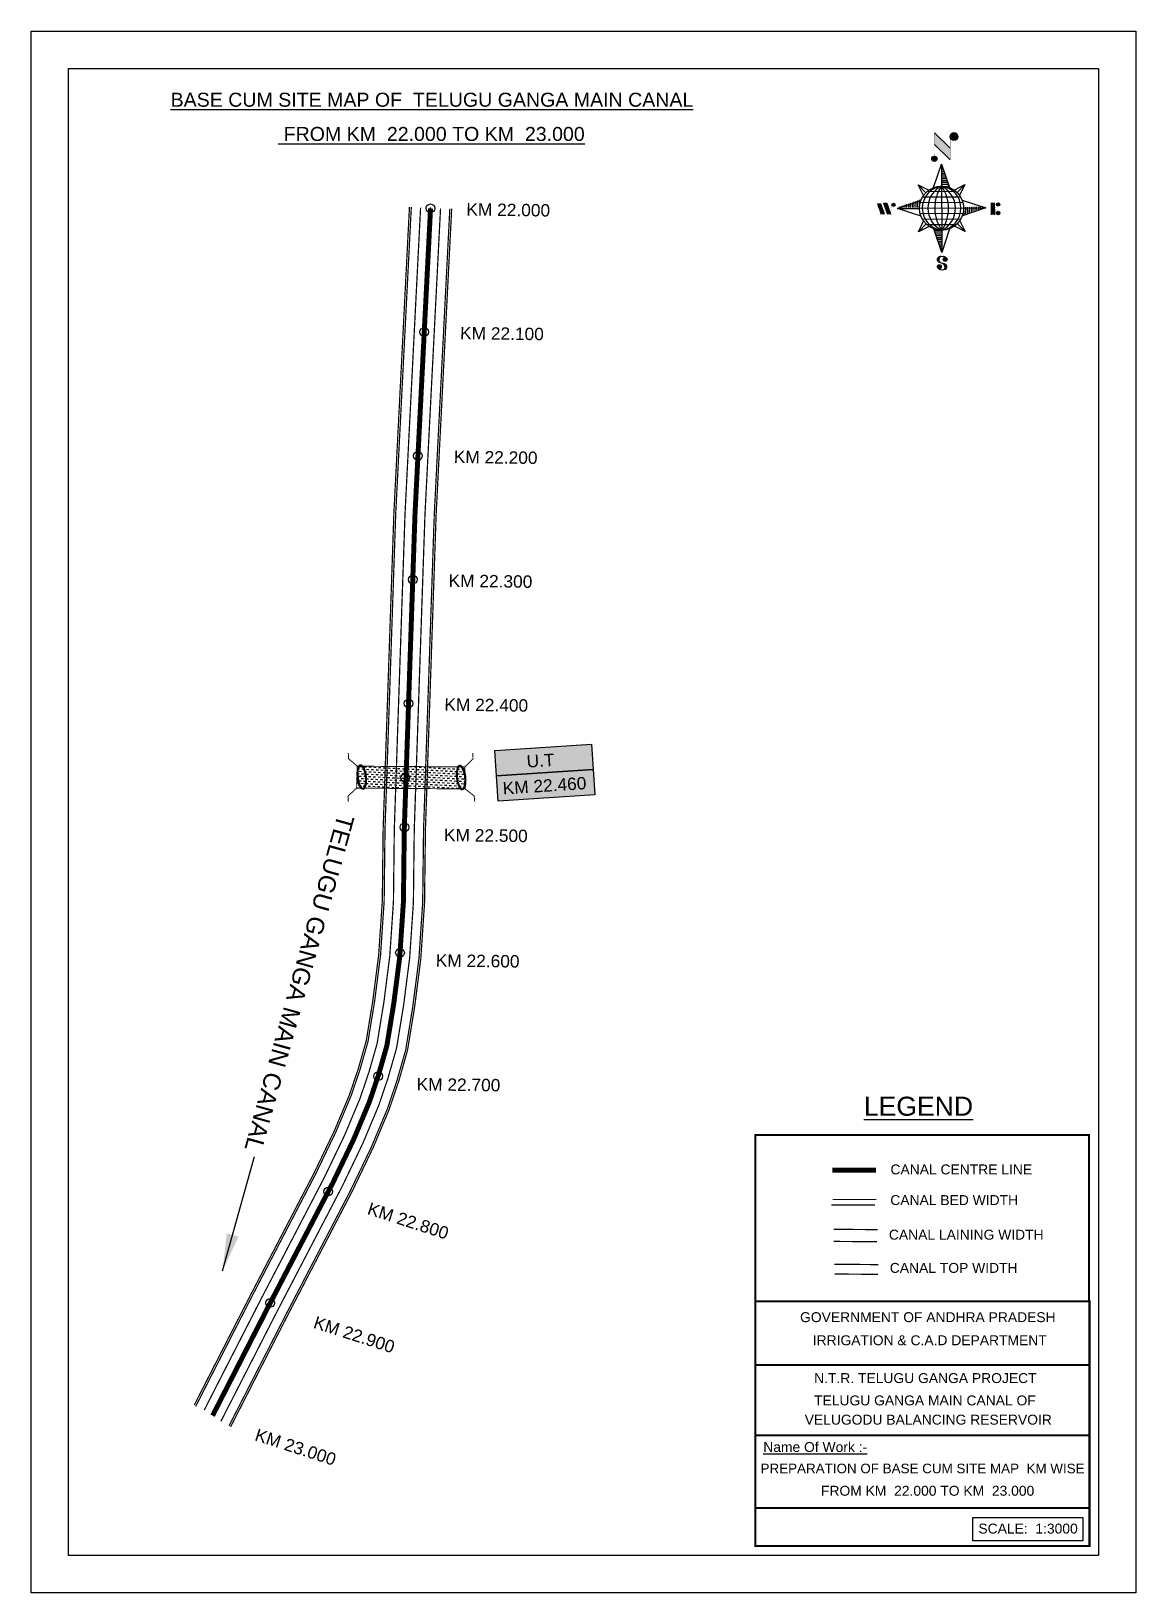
# Model space of a CAD drawing. Header units: inches. Extents: x 247797 to 248688, y 1730196 to 1731456.
import ezdxf

# ---------------------------------------------------------------- set-up
doc = ezdxf.new("R2010")
doc.units = ezdxf.units.IN
doc.header["$MEASUREMENT"] = 0
doc.header["$PDMODE"] = 32
doc.header["$PDSIZE"] = 7
doc.linetypes.add('ACAD_ISO02W100', pattern=[15, 12, -3])
for name, color, linetype in [('AQUADUCT', 1, 'Continuous'), ('bed with', 5, 'Continuous'), ('bord', 1, 'Continuous'), ('canal', 1, 'Continuous'), ('chainage', 7, 'Continuous'), ('FRAME 025', 7, 'Continuous'), ('laying', 4, 'Continuous'), ('lining', 4, 'Continuous'), ('STREAM', 4, 'Continuous'), ('Stu coo', 3, 'Continuous'), ('TEXT', 7, 'Continuous'), ('top of bund', 1, 'Continuous'), ('UT', 173, 'ACAD_ISO02W100'), ('V', 6, 'Continuous'), ('ZSTU', 7, 'Continuous')]:
    doc.layers.add(name, color=color, linetype=linetype)
doc.styles.get("Standard").update_dxf_attribs({"font": 'arial.ttf'})
doc.dimstyles.get("Standard").update_dxf_attribs({"dimtxt": 0.18, "dimasz": 0.18, "dimexe": 0.18, "dimexo": 0.0625, "dimgap": 0.09, "dimtad": 0, "dimtih": 1, "dimtoh": 1, "dimdec": 4, "dimzin": 0, "dimdsep": 46, "dimtxsty": 'Standard', "dimcen": 0.09, "dimadec": 0, "dimazin": 0, "dimtfac": 1, "dimtdec": 4, "dimtofl": 0, "dimtmove": 0, "dimatfit": 3, "dimfxl": 1, "dimtolj": 1, "dimtzin": 0, "dimarcsym": 0})
pattern_1 = [(267.2971131487395, (-8720374.9383359, 50637915.13839893), (10.53672553373347, -0.4974314379093613), [])]
pattern_2 = [(357.2971131487395, (-8720374.9383359, 50637915.13839893), (0.4974314379093601, 10.53672553373348), [])]

# ---------------------------------------------------------------- blocks, each defined once
blk = doc.blocks.new('GGF')
at = {"layer": 'STREAM'}
h = blk.add_hatch(dxfattribs=at)
h.set_pattern_fill('DASH', color=256, scale=10, angle=-6.082734917303942, style=0)
h.set_pattern_definition([(353.9172650826961, (-115347.3726237068, 1016.387648081312), (1.375417949938526, 1.110506849590268), [1.25, -1.25])])
h.paths.add_polyline_path([(406186.8358267642, 1485623.894007653), (406186.3350356966, 1485618.16585714), (406185.8342446289, 1485612.437706626), (406242.6024607782, 1485608.895201602), (406242.8636284556, 1485614.639267362), (406243.1247961327, 1485620.383333121)])
at = {"layer": 'laying', "linetype": 'ByBlock', "extrusion": (0, 0, -1)}
for centre in [(406188.8340515448, 1485618.100544371), (406240.8092758137, 1485614.964376942)]:
    blk.add_ellipse(centre, major_axis=(0.4022038884711088, -6.365555352701567), ratio=0.3887167828476952, dxfattribs=at)
at = {"layer": 'laying', "linetype": 'ByBlock'}
for points in [[(406189.2044231551, 1485612.238788546), (406189.1301593552, 1485612.234096231), (406189.0528622998, 1485612.245618227), (406188.8631006061, 1485612.324588027), (406188.7519765225, 1485612.394145026), (406188.5122836892, 1485612.610022701), (406188.3845252309, 1485612.755754402), (406187.9901122551, 1485613.318903608), (406187.7273521348, 1485613.85898441), (406187.2895556467, 1485615.151754198), (406187.1131680161, 1485615.903753204), (406186.8806331598, 1485617.489787864), (406186.8243655579, 1485618.323341603), (406186.8412834518, 1485619.932858505), (406186.9146281564, 1485620.708349793), (406187.1740924141, 1485622.067517512), (406187.3614922329, 1485622.65073727), (406187.7140922088, 1485623.356040432), (406187.8630650354, 1485623.567618286), (406188.1141012118, 1485623.821781273), (406188.2175726035, 1485623.889167762), (406188.3951326545, 1485623.961233407), (406188.4694103668, 1485623.970225642), (406188.6399464445, 1485623.94807565), (406188.7398646418, 1485623.913414563), (406188.9754422541, 1485623.761023998), (406189.1085637353, 1485623.642922326), (406189.3815283708, 1485623.318037364), (406189.5211763898, 1485623.111945711), (406189.9516964495, 1485622.33059618), (406190.2214699374, 1485621.608086816), (406190.6248590543, 1485619.961048005), (406190.7595287117, 1485619.037350996), (406190.8632364098, 1485617.186895084), (406190.8321935693, 1485616.26108243), (406190.6143732872, 1485614.607066808), (406190.4262052957, 1485613.879561222), (406190.055177624, 1485613.01905299), (406189.9016287614, 1485612.765040143), (406189.6325239488, 1485612.445281366), (406189.5169377527, 1485612.35368761), (406189.3392356181, 1485612.260876767), (406189.2716159608, 1485612.243034084), (406189.2044231551, 1485612.238788546)], [(406241.179647424, 1485609.102621116), (406241.1053836241, 1485609.097928802), (406241.0280865688, 1485609.109450798), (406240.838324875, 1485609.188420597), (406240.7272007914, 1485609.257977597), (406240.4875079581, 1485609.473855271), (406240.3597494998, 1485609.619586973), (406239.965336524, 1485610.182736179), (406239.7025764037, 1485610.722816981), (406239.2647799156, 1485612.015586769), (406239.088392285, 1485612.767585774), (406238.8558574287, 1485614.353620435), (406238.7995898268, 1485615.187174174), (406238.8165077207, 1485616.796691076), (406238.8898524253, 1485617.572182364), (406239.149316683, 1485618.931350083), (406239.3367165019, 1485619.514569841), (406239.6893164777, 1485620.219873002), (406239.8382893043, 1485620.431450857), (406240.0893254807, 1485620.685613844), (406240.1927968724, 1485620.753000333), (406240.3703569234, 1485620.825065977), (406240.4446346357, 1485620.834058213), (406240.6151707135, 1485620.811908221), (406240.7150889107, 1485620.777247134), (406240.950666523, 1485620.624856569), (406241.0837880042, 1485620.506754897), (406241.3567526398, 1485620.181869935), (406241.4964006587, 1485619.975778282), (406241.9269207185, 1485619.194428751), (406242.1966942063, 1485618.471919387), (406242.6000833233, 1485616.824880576), (406242.7347529806, 1485615.901183567), (406242.8384606787, 1485614.050727655), (406242.8074178382, 1485613.124915001), (406242.5895975561, 1485611.470899379), (406242.4014295646, 1485610.743393793), (406242.0304018929, 1485609.882885561), (406241.8768530303, 1485609.628872714), (406241.6077482177, 1485609.309113937), (406241.4921620216, 1485609.21752018), (406241.314459887, 1485609.124709338), (406241.2468402297, 1485609.106866655), (406241.179647424, 1485609.102621116)]]:
    blk.add_open_spline(points, degree=3, knots=[0, 0, 0, 0, 0.1890722348827286, 0.1890722348827286, 0.3781444697654573, 0.3781444697654573, 0.567216704648186, 0.567216704648186, 0.9642381621637766, 0.9642381621637766, 1.361259619679367, 1.361259619679367, 1.758281077194958, 1.758281077194958, 2.155302534710549, 2.155302534710549, 2.552323992226139, 2.552323992226139, 2.807761081817867, 2.807761081817867, 3.012439963152372, 3.012439963152372, 3.217118844486876, 3.217118844486876, 3.421797725821381, 3.421797725821381, 3.626476607155885, 3.626476607155885, 3.831155488490389, 3.831155488490389, 4.280922883927905, 4.280922883927905, 4.730690279365422, 4.730690279365422, 5.180457674802938, 5.180457674802938, 5.630225070240454, 5.630225070240454, 5.896844194109022, 5.896844194109022, 6.112115499412711, 6.112115499412711, 6.283185307179586, 6.283185307179586, 6.283185307179586, 6.283185307179586], dxfattribs=at)
at = {"layer": 'UT', "ltscale": 0.2, "const_width": 0.4999999999999999}
for points in [[(406181.0067191261, 1485605.627956516), (406181.2043290924, 1485608.621441158), (406185.8342446289, 1485612.437706626), (406186.3350356966, 1485618.16585714), (406186.8358267643, 1485623.894007653), (406182.485284513, 1485628.02592998), (406182.4731358847, 1485631.025905382)], [(406186.8358267643, 1485623.894007653), (406243.1247961327, 1485620.383333121)], [(406247.6637609265, 1485627.388723734), (406247.5913202798, 1485624.389598469), (406243.1247961327, 1485620.383333121), (406242.8636284556, 1485614.639267362), (406242.6024607783, 1485608.895201602), (406247.1217425518, 1485604.948545771), (406247.2591485833, 1485601.95169416)], [(406185.8342446289, 1485612.437706626), (406242.6024607783, 1485608.895201602)]]:
    blk.add_lwpolyline(points, dxfattribs=at)
blk = doc.blocks.new('*X3')
at = {"color": 0, "linetype": 'Continuous'}
for p, q in [((6321.563175437702, 239.2074203663178), (6322.581924588794, 240.2261695174094)), ((6321.571094283617, 239.3921159075293), (6322.524536642279, 240.3455582661906)), ((6321.579013129532, 239.5768114487408), (6322.467148695763, 240.4649470149719)), ((6321.586931975447, 239.7615069899523), (6322.409760749248, 240.5843357637531)), ((6321.594850821361, 239.9462025311638), (6322.352372802732, 240.7037245125344)), ((6321.602769667276, 240.1308980723753), (6322.294984856217, 240.8231132613157)), ((6321.610688513191, 240.3155936135868), (6322.322610836808, 241.0275159372032)), ((6321.618607359106, 240.5002891547983), (6322.339575221931, 241.2212570176224)), ((6321.670405508729, 239.1378737420482), (6322.639312535309, 240.1067807686281)), ((6321.756101028845, 239.046792566867), (6322.694551492757, 239.9852430307802)), ((6321.767025283511, 240.8254837745006), (6322.356539607053, 241.4149980980416)), ((6321.841796548961, 238.9557113916858), (6322.784401525116, 239.8983163678416)), ((6321.927492069076, 238.8646302165046), (6322.874251557474, 239.8113897049031)), ((6322.013187589191, 238.7735490413234), (6322.964101589832, 239.7244630419646)), ((6322.075863133939, 241.3110983202248), (6322.373503992176, 241.6087391784607)), ((6322.098883109306, 238.6824678661422), (6323.053951622191, 239.637536379026)), ((6322.184578629423, 238.591386690961), (6323.143801654548, 239.5506097160875)), ((6322.270274149538, 238.5003055157798), (6323.233651686906, 239.463683053149)), ((6322.405772691616, 238.4590273625623), (6323.316199320379, 239.3694539913255)), ((6322.536564177177, 238.4130421528257), (6323.436926723143, 239.3134046987925)), ((6322.667355662737, 238.3670569430892), (6323.557654125907, 239.2573554062594)), ((6322.798147148297, 238.3210717333527), (6323.67838152867, 239.2013061137264)), ((6322.928938633857, 238.2750865236161), (6323.799108931434, 239.1452568211934)), ((6323.059730119417, 238.2291013138795), (6323.919836334197, 239.0892075286604)), ((6323.190521604977, 238.183116104143), (6324.040563736961, 239.0331582361274)), ((6323.334898284248, 238.1507160881169), (6324.161291139725, 238.9771089435944)), ((6323.500484499982, 238.1395256085544), (6324.282018542488, 238.9210596510615)), ((6323.666070715716, 238.1283351289918), (6324.389078986148, 238.8513433994243)), ((6323.83165693145, 238.1171446494292), (6324.558435473549, 238.8439231915289)), ((6324.097210919775, 238.2059219424567), (6324.727791960951, 238.8365029836336)), ((6324.341779298861, 238.2737136262468), (6324.897148448353, 238.8290827757383)), ((6324.586347677948, 238.341505310037), (6325.066504935754, 238.821662567843)), ((6324.830916057034, 238.4092969938271), (6325.235861423155, 238.8142423599477)), ((6325.075484436121, 238.4770886776172), (6325.405217910557, 238.8068221520524)), ((6325.401209342145, 238.6260368883443), (6325.574574397958, 238.7994019441571))]:
    blk.add_line(p, q, dxfattribs=at)
blk = doc.blocks.new('*X2')
at = {"color": 0, "linetype": 'Continuous'}
for p, q in [((6324.425409812192, 240.3018877878409), (6324.530098087213, 240.4065760628617)), ((6324.560821561592, 240.2605228419445), (6324.762767368324, 240.4624686486762)), ((6324.696233310992, 240.2191578960481), (6324.995436649435, 240.5183612344908)), ((6324.831645060392, 240.1777929501517), (6325.228105930546, 240.5742538203053)), ((6324.967056809793, 240.1364280042552), (6325.451206401633, 240.6205775960956)), ((6325.102468559193, 240.0950630583588), (6325.626700194168, 240.619294693334)), ((6325.231508829004, 240.0473266328736), (6325.802193986703, 240.6180117905725)), ((6325.335045025791, 239.9740861343645), (6325.976788801136, 240.6158299097086)), ((6325.438581222579, 239.9008456358553), (6326.100204563527, 240.5624689768027)), ((6325.542117419366, 239.8276051373462), (6326.223620325917, 240.5091080438968)), ((6325.645653616154, 239.754364638837), (6326.347036088308, 240.455747110991)), ((6325.749189812941, 239.6811241403279), (6326.470451850699, 240.4023861780851)), ((6325.852726009729, 239.6078836418188), (6326.593867613089, 240.3490252451792)), ((6325.951486090436, 239.5298670272285), (6326.71728337548, 240.2956643122733)), ((6326.036566250415, 239.4381704919113), (6326.840699137871, 240.2423033793674)), ((6326.121646410395, 239.346473956594), (6326.964114900262, 240.1889424464615)), ((6326.206726570374, 239.2547774212767), (6327.055858370612, 240.1039092215148)), ((6326.291806730354, 239.1630808859595), (6327.135785134496, 240.0070592901021)), ((6326.376886890333, 239.0713843506422), (6327.21571189838, 239.9102093586895)), ((6326.461967050313, 238.9796878153249), (6327.295638662264, 239.8133594272769)), ((6326.547047210292, 238.8879912800077), (6327.375565426148, 239.7165094958642)), ((6326.632127370272, 238.7962947446904), (6327.455492190032, 239.6196595644516)), ((6326.717207530251, 238.7045982093731), (6327.535418953916, 239.5228096330389)), ((6326.788410008449, 236.4777036487165), (6327.354219516036, 237.0435131563033)), ((6326.792225928501, 238.6028399123283), (6327.6153457178, 239.4259597016263)), ((6326.838137672734, 238.4719749612643), (6327.695272481684, 239.3291097702136)), ((6326.884049416966, 238.3411100102004), (6327.775199245568, 239.2322598388009)), ((6326.916746160023, 236.7828164955863), (6327.582476853365, 237.4485471889285)), ((6326.9299611612, 238.2102450591364), (6327.853734496604, 239.1340183945408)), ((6326.975872905432, 238.0793801080725), (6327.849127438164, 238.952634640804)), ((6327.003134980726, 237.9298654880686), (6327.844520379724, 238.7712508870673)), ((6327.012515933215, 237.7624697452613), (6327.839913321284, 238.5898671333306)), ((6327.021896885704, 237.5950740024541), (6327.835306262844, 238.4084833795939)), ((6327.031277838193, 237.4276782596467), (6327.830699204404, 238.2270996258572)), ((6327.040658790683, 237.2602825168395), (6327.826092145964, 238.0457158721205)), ((6327.045082311595, 237.087929342456), (6327.810734190693, 237.8535812215537))]:
    blk.add_line(p, q, dxfattribs=at)
blk = doc.blocks.new('H')
at = {"layer": 'bord', "extrusion": (0.0004278845142637609, 0.00479197890903182, 0.9999884268595202)}
h = blk.add_hatch(dxfattribs=at)
h.set_pattern_fill('LINE', color=8, scale=84.38768555040302, angle=-2.702886851260515, style=0)
h.set_pattern_definition(pattern_2)
h.paths.add_polyline_path([(-492.4668010775931, 785.5898788240738, -0.090992046448718), (-447.9625593584497, 775.2324968557805), (-486.4976985411486, 912.0312741750386)])
h = blk.add_hatch(dxfattribs=at)
h.set_pattern_fill('LINE', color=8, scale=84.38768555040302, angle=-92.70288685126052, style=0)
h.set_pattern_definition(pattern_1)
h.paths.add_polyline_path([(-624.8772989658173, 665.1175860036165, -0.09099204644210665), (-614.5199170010164, 709.6218277204316), (-751.3186943142209, 671.0866885515861)])
h = blk.add_hatch(dxfattribs=at)
h.set_pattern_fill('LINE', color=8, scale=84.38768555040302, angle=-92.70288685126052, style=0)
h.set_pattern_definition(pattern_1)
h.paths.add_polyline_path([(-245.5531129193259, 647.210278397426), (-371.9945082624909, 653.17938094493, -0.09099204644878103), (-382.3518902289215, 608.6751392250881)])
h = blk.add_hatch(dxfattribs=at)
h.set_pattern_fill('LINE', color=8, scale=84.38768555040302, angle=-2.702886851260515, style=0)
h.set_pattern_definition(pattern_2)
h.paths.add_polyline_path([(-504.4050061509479, 532.7070881242398, -0.090992046448718), (-548.909247870557, 543.064470092766), (-510.3741086877417, 406.2656927765347)])
at = {"layer": 'bord', "extrusion": (0.0004278845142637604, 0.00479197890903182, 0.9999884268595203)}
for p, q in [((-516.2384251924814, 1087.08582315594, -1217.145331720205), (-431.5311611755169, 993.9857607749291, -1216.735438367611)), ((-519.3860571105615, 1020.408509141766, -1216.824464901347), (-434.678793075087, 927.3084467682056, -1216.414571548796)), ((-538.2690597721958, 773.6536562892143, -1215.633927328097), (-487.0181812191731, 906.212239655666, -1216.291082326422)), ((-487.0181812191731, 906.212239655666, -1216.291082326422), (-492.9870239489828, 779.7722960542887, -1215.682623766277)), ((-487.0181812191731, 906.212239655666, -1216.291082326422), (-448.4827650671941, 769.4150330077391, -1215.652034309381)), ((-626.736305744329, 793.7732813858893, -1215.692487060367), (-566.811349663476, 760.1895317081362, -1215.557193835181)), ((-626.736305744329, 793.7732813858893, -1215.692487060367), (-584.1428260545363, 746.9596384149045, -1215.486379775655)), ((-598.946746484784, 730.9517588270828, -1215.4033350249), (-626.736305744329, 793.7732813858893, -1215.692487060367)), ((-421.3357812265749, 753.3219341966324, -1215.586531535218), (-358.5136001041974, 781.1110481221694, -1215.746578873753)), ((-358.5136001041974, 781.1110481221694, -1215.746578873753), (-405.3276889660046, 738.5181495659053, -1215.522440984547)), ((-358.5136001041974, 781.1110481221694, -1215.746578873753), (-392.0976094479556, 721.1868434431963, -1215.445049781629)), ((-864.6667208376457, 700.9117660832126, -1215.145683569252), (-846.8602190883248, 637.7003116968554, -1214.850391321915)), ((-846.885899517627, 700.0723706756253, -1215.149269383754), (-829.079397758178, 636.8609162860084, -1214.853977136408)), ((-829.1050781964441, 699.2329752675723, -1215.152855198257), (-811.2985764592304, 636.0215208844747, -1214.857562950931)), ((-829.1050781964441, 699.2329752675723, -1215.152855198257), (-811.3242568973801, 698.393579858588, -1215.156441012743)), ((-811.3242568973801, 698.393579858588, -1215.156441012743), (-793.5177551378147, 635.1821254740935, -1214.861148765422)), ((-751.8386587080895, 665.2704204607289, -1215.023166955395), (-615.0399729244527, 703.8051171880215, -1215.266361263119)), ((-751.8386587080895, 665.2704204607289, -1215.023166955395), (-625.3972626964678, 659.3013864478562, -1215.048666080719)), ((-619.2784603905748, 614.0198538512923, -1214.834293591338), (-751.8386587080895, 665.2704204607289, -1215.023166955395)), ((-246.0730746499612, 641.3942844460253, -1215.12516345687), (-382.8717604242847, 602.859587718267, -1214.881969149149)), ((-378.6332729603746, 692.6448510554619, -1215.314036820931), (-246.0730746499612, 641.3942844460253, -1215.12516345687)), ((-372.5144706616993, 647.363318458898, -1215.099664331546), (-246.0730746499612, 641.3942844460253, -1215.12516345687)), ((-213.4791469212505, 669.2951450282708, -1215.272811938016), (-216.710715676134, 600.8397693103179, -1214.943388670676)), ((-197.1518122339039, 599.9164343632292, -1214.947333066632), (-193.9202434780891, 668.3718100786209, -1215.276756333961)), ((-639.398133254319, 525.5536567845847, -1214.401751538512), (-605.8141239105607, 585.4778614635579, -1214.703280630637)), ((-639.398133254319, 525.5536567845847, -1214.401751538512), (-592.5840443923953, 568.1465553403832, -1214.625889427719)), ((-576.5759521321743, 553.3427707091905, -1214.561798877043), (-639.398133254319, 525.5536567845847, -1214.401751538512)), ((-510.8935521394596, 400.4524652508553, -1213.857248085843), (-549.4289682914387, 537.2496718976181, -1214.496296102879)), ((-371.1754276144202, 512.8914235194679, -1214.455843351893), (-431.1003836950404, 546.475173198618, -1214.591136577086)), ((-371.1754276144202, 512.8914235194679, -1214.455843351893), (-413.7689073036308, 559.7050664918497, -1214.661950636613)), ((-398.9649868734996, 575.7129460782744, -1214.74499538736), (-371.1754276144202, 512.8914235194679, -1214.455843351893)), ((-459.6426735860878, 533.0110486173071, -1214.514403084168), (-510.8935521394596, 400.4524652508553, -1213.857248085843)), ((-504.9247094094171, 526.8924088519998, -1214.465706645989), (-510.8935521394596, 400.4524652508553, -1213.857248085843))]:
    blk.add_line(p, q, dxfattribs=at)
at = {"layer": 'bord', "color": 8, "linetype": 'ByBlock', "extrusion": (0.0004278845142637604, 0.00479197890903182, 0.9999884268595203)}
for p, q in [((-386.4701403837535, 711.3830894059502, -1215.400477790083), (-605.4730712235323, 721.7215742594562, -1215.35631111762)), ((-410.8462962137419, 744.2142448802479, -1215.547375515144), (-578.1125475389999, 752.110393114388, -1215.51364266185)), ((-492.9872379411827, 779.772306161467, -1215.682623723144), (-504.9247094094171, 526.8924088519998, -1214.465706645989)), ((-372.5145726100891, 647.3634304928128, -1215.099664824794), (-625.3973747401615, 659.3012845208868, -1215.048665544341)), ((-378.0217974673142, 615.9429816137999, -1214.946740470406), (-622.87451776542, 627.5017590741627, -1214.897360629442)), ((-375.037429585529, 679.1629559395369, -1215.250969739694), (-619.8901498829364, 690.7217333998997, -1215.201589898729)), ((-392.4388761268347, 584.9431407540105, -1214.792019251512), (-611.441806967312, 595.2816256079823, -1214.747852579053)), ((-419.7993998112506, 554.5543218990788, -1214.634687707282), (-587.06565113744, 562.4504701336846, -1214.600954853988))]:
    blk.add_line(p, q, dxfattribs=at)
at = {"layer": 'bord', "extrusion": (0.0004278845142637604, 0.00479197890903182, 0.9999884268595203)}
for points, const_width, elevation in [([(-522.0131121619479, 959.550775259228), (-515.7175743466119, 1092.906934415961)], 1.60540055982536, -1212.142843617219), ([(-434.158262363472, 933.1277235058805), (-427.8627245295095, 1066.483882669366)], 1.60540055982536, -1212.142843617219), ([(-870.0736340994383, 707.00824508073), (-846.3658724653925, 705.889038352192)], 0.6421602239301444, -1212.142843617219), ([(-828.5594987093612, 642.6768581911618), (-855.2307305332708, 643.935965762368)], 0.6421602239301444, -1212.142843617219), ([(-828.5594987093612, 642.676858191162), (-820.953748198869, 677.9586989512691)], 0.6421602239301444, -1212.142843617223), ([(-810.7786774830411, 641.8374531447001), (-784.1074456587239, 640.5783455765209)], 0.6421602239301444, -1212.142843617222), ([(-792.9978562549747, 640.9980480956772), (-781.589230506466, 693.9208092413096)], 0.6421602239301444, -1212.142843617218), ([(-222.7385766651839, 675.5731321041832), (-173.8413183107752, 673.2647682324088)], 0.7063762463231584, -1212.142843617221), ([(-194.785239975681, 644.8497587676384), (-185.0057882997701, 644.3880859934699)], 0.7063762463231584, -1212.14284361722), ([(-177.0730277270245, 604.8086065300355), (-225.9702860934822, 607.1169704015771)], 0.7063762463231584, -1212.142843617222)]:
    blk.add_lwpolyline(points, dxfattribs=dict(at, const_width=const_width, elevation=elevation))
for points, const_width, elevation in [([(-413.6616245851993, 1073.140134249887, 1), (-397.6117714248124, 1057.729118476532, 1)], 22.25077962579039, -1212.14284361722), ([(-530.3419430367337, 949.5474510251247, 1), (-519.6420409089901, 939.2734405104861, 1)], 14.83385308386026, -1212.142843617223), ([(-775.9087905502321, 696.5833098740303, 1), (-769.4888492682775, 690.418903565154, 1)], 8.900311850316152, -1212.142843617216), ([(-177.8339587833615, 666.8757400336997, 1), (-170.7720233739972, 660.0948930920731, 1)], 9.790343035347762, -1212.142843617223), ([(-180.1423226412179, 617.9784816729323, 1), (-173.0803872516442, 611.1976347345654, 1)], 9.790343035347762, -1212.142843617219), ([(-489.8397168474219, 361.7280028313068, 1), (-498.0671858660056, 369.1142257457323, 1)], 11.05656073458609, -1212.142843617215), ([(-525.1949096693778, 321.5505605205689, 1), (-533.4223786795214, 328.9367834347616, 1)], 11.05656073458609, -1212.142843617218)]:
    blk.add_lwpolyline(points, format="xyb", close=True, dxfattribs=dict(at, const_width=const_width, elevation=elevation))
for points, elevation in [([(-537.0436544864716, 317.3909783906986), (-530.686771839954, 310.4778530870033), (-519.7848077441001, 306.8033377354246), (-504.8555995545785, 306.8996049665207), (-493.8614930827366, 309.9751672386152), (-486.3299612487816, 317.6739007300386), (-486.5193926708707, 325.7780890813514), (-490.6180678635317, 333.2605072774198), (-493.5031616341619, 336.2254691210802), (-502.816804350885, 340.8534958871466), (-522.4580017436219, 347.2728260433129), (-530.4257294404489, 351.5824209563287), (-533.6858260648524, 354.5525017987891), (-537.4013079778782, 362.629807892173), (-536.9549017110166, 373.3508360361672), (-530.0284934418471, 380.6827556172281), (-520.0052991440441, 384.0716307398478), (-503.5000552259427, 384.2213990291513), (-492.5323047870551, 379.8708521119993), (-487.1463343054379, 373.2710396641844)], -1212.142843617219), ([(-522.4539065143929, 347.5728294925347), (-526.1949835211592, 353.7751140225195), (-527.7518298353394, 360.6227161141025), (-527.9156661629893, 370.6019260344024), (-525.8991041315983, 375.4503632916039), (-521.3202371541029, 381.1640017041664), (-514.5251386848048, 384.3718976443916)], -1212.142843617221), ([(-504.8555995545785, 306.8996049665207), (-499.0047943263154, 312.3708361831504), (-496.9585419834797, 319.3942984564654), (-497.4612851235933, 326.5275708001649), (-501.2415295758961, 335.3559093211365), (-509.2361390522836, 343.1915685721062)], -1212.142843617219)]:
    blk.add_lwpolyline(points, dxfattribs=dict(at, elevation=elevation))
for centre, radius in [((-405.6366979898718, 1065.434626361347, -1212.142843617228), 22.25077962579068), ((-524.9919919744626, 944.4104457636145, -1212.142843617225), 14.83385308386045), ((-498.4359036135794, 659.1484834742021, -1212.142843617229), 126.5822129822759), ((-772.6988199003781, 693.5011067149355, -1212.142843617225), 8.900311850316273), ((-174.3029910778062, 663.4853165630027, -1212.142843617225), 9.7903430353479), ((-176.6113549475952, 614.5880582008385, -1212.142843617227), 9.7903430353479), ((-493.9534513636986, 365.4211142832808, -1212.142843617226), 11.05656073458623), ((-529.3086441806488, 325.2436719765011, -1212.142843617227), 11.05656073458623)]:
    blk.add_circle(centre, radius, dxfattribs=at)
at = {"layer": 'bord', "color": 8, "linetype": 'ByBlock', "extrusion": (0.0004278845142637604, 0.00479197890903182, 0.9999884268595203)}
for centre, radius, start, end in [((-481.5018944916621, 658.3490694805806, -1212.142843617225), 127.7124113124745, 94.925359787212, 259.6690604518324), ((-436.7958279077627, 656.2386032006533, -1212.142843617224), 140.8227119427793, 113.2864437035868, 241.3079765329169), ((-315.8862391595549, 650.5307512261786, -1212.142843617227), 222.3100112361417, 142.5891607921548, 212.0052594442485), ((-560.0761933124097, 662.0583738566748, -1212.142843617224), 140.8227119427793, 293.2864437035868, 61.30797653291689), ((-680.9857820597445, 667.7662258302183, -1212.142843617228), 222.3100112361417, 322.5891607921548, 32.00525944424854), ((-515.3701267285685, 659.9479075753505, -1212.142843617227), 127.7124113124745, 274.925359787212, 79.66906045183244)]:
    blk.add_arc(centre, radius, start, end, dxfattribs=at)
at = {"layer": 'bord', "extrusion": (0.0004278845142637604, 0.00479197890903182, 0.9999884268595203)}
for points in [[(-515.7175743148887, 1092.906934417125, -1212.142843617227), (-431.0104934413977, 999.8058030862261, -1212.142843617227), (-518.8653432401063, 1026.22885483189, -1212.142843617227), (-434.1582623484545, 933.1277235084416, -1212.142843617227)], [(-864.1466936911305, 706.7284433981881, -1212.142843617225), (-846.3658724649268, 705.889038353589, -1212.142843617225), (-846.34031992468, 643.5162632348297, -1212.142843617225), (-828.5594986876497, 642.6768581867381, -1212.142843617225)], [(-828.5850512369768, 705.049633307593, -1212.142843617229), (-810.804230031204, 704.2102282608984, -1212.142843617229), (-810.778677482168, 641.8374531481927, -1212.142843617229), (-792.9978562541016, 640.9980480994025, -1212.142843617229)], [(-193.4002216503151, 674.1881137788835, -1212.142843617225), (-196.6319310673212, 605.7319520774413, -1212.142843617225), (-212.9591249906118, 675.1114593302475, -1212.142843617225), (-216.1908344065701, 606.6552976257785, -1212.142843617225)]]:
    blk.add_solid(points, dxfattribs=at)
at = {"layer": 'bord', "extrusion": (0.0004278845142637604, 0.00479197890903182, 0.9999884268595203), "xscale": 7.977342409717546, "yscale": 7.977342408231451, "zscale": 7.977342408476333, "rotation": 138.0840426661453}
for name, p in [('*X2', (38300.50170925955, -31929.38484708802, -1212.14284361722)), ('*X3', (38314.39702652739, -31950.87734303279, -1212.142843617221))]:
    blk.add_blockref(name, p, dxfattribs=at)

msp = doc.modelspace()

# ---------------------------------------------------------------- hatches: boundary and pattern name
at = {"layer": 'ZSTU'}
h = msp.add_hatch(color=135, dxfattribs=at)
h.set_gradient(color1=(141, 177, 78), color2=(107, 135, 59), one_color=1, tint=0.3799999952316284, name='CYLINDER')
h.paths.add_polyline_path([(248171.2551177311, 1730875.173179089), (248172.6071369576, 1730854.753387605), (248250.7033675676, 1730859.964391292), (248249.3513483419, 1730880.384182776)])
h.paths.add_polyline_path([(248194.9821089694, 1730858.562427281), (248222.5105104035, 1730860.385116217), (248221.5026123185, 1730875.607583718), (248193.9742108845, 1730873.784894782)], flags=24)
h = msp.add_hatch(color=252, dxfattribs=at)
h.set_gradient(color1=(167, 88, 159), color2=(127, 67, 121), one_color=1, tint=0.3799999952316284, name='CYLINDER')
h.paths.add_polyline_path([(248252.0553867932, 1730839.544599808), (248250.7033675677, 1730859.964391292), (248172.6071369576, 1730854.753387605), (248173.9591561837, 1730834.33359612)])
h.paths.add_polyline_path([(248175.7002187924, 1730836.823703108), (248248.2119816005, 1730841.624795104), (248247.2000275876, 1730856.908520019), (248174.6882647795, 1730852.107428024)], flags=24)

# ---------------------------------------------------------------- linework, layer by layer
at = {"linetype": 'ByBlock'}
for points in [[(247797.3915350646, 1730195.672813189), (247797.3915350646, 1731455.672813189), (248688.3915350646, 1731455.672813189), (248688.3915350646, 1730195.672813189)], [(248658.3915350646, 1731425.672813189), (248658.3915350646, 1730225.672813189), (247827.3915350646, 1730225.672813189), (247827.3915350646, 1731425.672813189)]]:
    msp.add_lwpolyline(points, close=True, dxfattribs=at)
for p in [(248119.5022965795, 1731312.770906293), (248114.4290468416, 1731212.965639426), (248109.3524528428, 1731113.09458159), (248105.1654858344, 1731013.182273502), (248101.7706123407, 1730913.239915946), (248098.375738847, 1730813.297558389), (248094.8667836997, 1730712.010660588), (248077.1701407824, 1730612.392409308), (248036.9997600155, 1730519.442628225), (247990.182782571, 1730429.514949153)]:
    msp.add_point(p)
at = {"color": 2}
msp.add_point((248099.1497292505, 1730853.31224151), dxfattribs=at)
at = {"layer": 'bed with', "const_width": 1}
for points in [[(248111.4751093105, 1731313.424162392), (248098.9186695774, 1731066.40324223), (248090.2703524323, 1730811.803709737), (248089.5759376024, 1730753.337173765), (248086.6310981322, 1730709.517843706), (248081.8488561763, 1730672.154784218), (248076.3799671187, 1730638.796231007), (248069.798588514, 1730615.721020379), (248062.5654245445, 1730594.386711221), (248050.1372330898, 1730564.793902779), (248033.7187074611, 1730530.572944882), (247982.3038064766, 1730431.813414309), (247936.982409378, 1730343.180850058)], [(248127.5554841619, 1731312.629150385), (248115.0047889235, 1731065.72124079), (248106.3671060686, 1730811.434773282), (248105.6695208985, 1730752.701309255), (248102.6623603687, 1730707.954639314), (248097.7826023246, 1730669.829698802), (248092.1174913822, 1730635.274252013), (248085.1728699869, 1730610.925462641), (248077.6300339564, 1730588.677771799), (248064.8262254111, 1730558.19058024), (248048.1207510398, 1730523.371538138), (247996.6116520243, 1730424.431068711), (247950.3449242973, 1730333.94977333)], [(248479.1062421507, 1730512.986568772), (248475.9585467464, 1730513.028774234), (248443.7993059886, 1730513.006199265)], [(248477.9857879956, 1730508.581310852), (248475.9304676186, 1730508.608869348), (248443.1381327442, 1730508.585849962), (248442.9016793853, 1730508.595017207)]]:
    msp.add_lwpolyline(points, dxfattribs=at)
at = {"layer": 'canal', "color": 6, "const_width": 4}
for points in [[(248478.9495744482, 1730536.603253968), (248476.3480665571, 1730536.638135947), (248443.7531023214, 1730536.61525511)], [(248443.7531023214, 1730536.61525511), (248478.9495744482, 1730536.603253968)]]:
    msp.add_lwpolyline(points, dxfattribs=at)
at = {"layer": 'FRAME 025', "lineweight": -3, "const_width": 1.636994106223717}
for points in [[(248381.5922670228, 1730565.075572723), (248650.7004321973, 1730565.075572723), (248650.7004321973, 1730430.847218794), (248381.5922670228, 1730430.847218794)], [(248381.5922670229, 1730430.847218794), (248651.0659674233, 1730430.847218794), (248651.0659674233, 1730233.301319025), (248381.5922670229, 1730233.301319025)]]:
    msp.add_lwpolyline(points, close=True, dxfattribs=at)
for points in [[(248381.5922670229, 1730379.556976754), (248651.0659674233, 1730379.556976754)], [(248381.5922670229, 1730322.693181843), (248651.0659674233, 1730322.693181843)], [(248381.5922670229, 1730264.062678717), (248651.0659674233, 1730264.062678717)]]:
    msp.add_lwpolyline(points, dxfattribs=at)
at = {"layer": 'lining', "const_width": 1}
for points in [[(248103.9877574357, 1731313.863482117), (248091.4251357205, 1731066.720944765), (248082.7718647136, 1730811.975574545), (248082.0789267501, 1730753.633383941), (248079.1631188295, 1730710.246044509), (248074.4263036227, 1730673.237898543), (248069.0488222755, 1730640.436904451), (248062.6366561513, 1730617.954975848), (248055.5477493521, 1730597.04615505), (248043.2945348036, 1730567.869984708), (248027.0096809493, 1730533.927637464), (247975.6386610299, 1730435.252395168), (247930.0644164391, 1730346.12535098)], [(248135.0550787776, 1731312.430680232), (248122.4983227804, 1731065.403538255), (248113.8655937873, 1730811.262908474), (248113.1665317508, 1730752.405099079), (248110.1303396714, 1730707.22643851), (248105.2051548782, 1730668.746584477), (248099.4486362255, 1730633.633578569), (248092.3348023497, 1730608.691507171), (248084.6477091488, 1730586.01832797), (248071.6689236973, 1730555.114498312), (248054.8297775516, 1730520.016845556), (248003.276797471, 1730420.992087852), (247956.9513748438, 1730330.396006082)], [(248444.8202643812, 1730488.949555104), (248469.5281394571, 1730488.765218322), (248480.2084158707, 1730488.642579637)], [(248444.7822183577, 1730479.186707712), (248471.6335304185, 1730478.981690182), (248479.6762985727, 1730478.889272185)]]:
    msp.add_lwpolyline(points, dxfattribs=at)
at = {"layer": 'top of bund', "const_width": 1}
for points in [[(248102.4831320183, 1731313.810586004), (248089.9264289491, 1731066.784485271), (248081.2721671699, 1730812.009947507), (248080.5795245797, 1730753.692625976), (248077.669522969, 1730710.39168467), (248072.9417931118, 1730673.454521406), (248067.5825933069, 1730640.76503914), (248061.2042696784, 1730618.401766941), (248054.1442143139, 1730597.578043816), (248041.9259951459, 1730568.485201092), (248025.6678756479, 1730534.598575982), (247974.3056319425, 1730435.940191344), (247928.9069157398, 1730347.156418372)], [(248136.5569719094, 1731312.429824509), (248123.9970295518, 1731065.339997749), (248115.365291331, 1730811.228535512), (248114.6659339212, 1730752.345857043), (248111.6239355319, 1730707.080798349), (248106.6896653891, 1730668.529961613), (248100.914865194, 1730633.30544388), (248093.7671888226, 1730608.244716078), (248086.051244187, 1730585.486439203), (248073.037463355, 1730554.499281927), (248056.171582853, 1730519.345907037), (248004.6098265584, 1730420.304291676), (247958.1754401649, 1730329.49511546)], [(248445.3461718508, 1730460.741520538), (248469.9286378705, 1730460.561611915), (248480.7655705988, 1730460.437179655)], [(248480.3369865251, 1730452.582412066), (248472.4214760186, 1730452.67337162), (248445.4880818463, 1730452.875813274)]]:
    msp.add_lwpolyline(points, dxfattribs=at)
at = {"layer": 'V', "color": 6, "const_width": 4}
msp.add_lwpolyline([(248119.4956774721, 1731312.640689605), (248106.9617292504, 1731066.06224151), (248098.3187292504, 1730811.61924151), (248097.6227292505, 1730753.01924151), (248094.6467292504, 1730708.73624151), (248089.8157292505, 1730670.99224151), (248084.2487292505, 1730637.03524151), (248077.4857292505, 1730613.32324151), (248070.0977292505, 1730591.53224151), (248057.4817292505, 1730561.49224151), (248040.9197292505, 1730526.97224151), (247989.4577292505, 1730428.12224151), (247943.6594356412, 1730338.557036976)], dxfattribs=at)
at = {"layer": 'V', "color": 0}
msp.add_lwpolyline([(248557.0916374141, 1730256.440802645), (248645.8017717883, 1730256.440802645), (248645.8017717883, 1730237.688326342), (248557.0916374141, 1730237.688326342)], close=True, dxfattribs=at)
at = {"layer": 'ZSTU', "color": 135}
msp.add_lwpolyline([(248171.2551177311, 1730875.173179089), (248249.3513483418, 1730880.384182776), (248250.7033675677, 1730859.964391292), (248172.6071369575, 1730854.753387605)], close=True, dxfattribs=at)
at = {"layer": 'ZSTU', "color": 252}
msp.add_lwpolyline([(248172.6071369575, 1730854.753387605), (248250.7033675677, 1730859.964391292), (248252.0553867932, 1730839.544599808), (248173.9591561837, 1730834.333596121)], close=True, dxfattribs=at)

# ---------------------------------------------------------------- block references
at = {"layer": 'AQUADUCT', "color": 1, "xscale": 0.1408039184319789, "yscale": 0.1408039184752852, "zscale": 0.1408039184379445, "rotation": 3.078330572322649}
msp.add_blockref('H', (248606.8859626096, 1731224.772001825, 170.8847861942989), dxfattribs=at)
at = {"layer": 'laying', "color": 6, "linetype": 'ByBlock', "xscale": 1.539389527128157, "yscale": 1.539389526937157, "zscale": 1.539389526941385, "rotation": 3.159095082538204}
msp.add_blockref('GGF', (-250238.1215518446, -587074.2245529152), dxfattribs=at)

# ---------------------------------------------------------------- texts
at = {"layer": 'chainage', "color": 0}
for s, rotation, p in [('KM 22.000', 359.2879621730534, (248148.3539396934, 1731306.965283967)), ('KM 22.100', 359.2879621730534, (248143.2806899555, 1731207.1600171)), ('KM 22.200', 359.2879621730534, (248138.2040959568, 1731107.288959263)), ('KM 22.300', 359.2879621730534, (248134.0171289484, 1731007.376651176)), ('KM 22.400', 359.2879621730534, (248130.6222554547, 1730907.43429362)), ('KM 22.500', 359.2879621730534, (248130.2989645609, 1730802.178290211)), ('KM 22.600', 359.2879621730534, (248123.678984733, 1730700.964118561)), ('KM 22.700', 359.2879621730534, (248108.2220383386, 1730601.052330169)), ('KM 22.800', 342.0849811902784, (248067.7858525427, 1730501.392771574)), ('KM 22.900', 342.0849811902784, (248024.2750320389, 1730409.594123738)), ('KM 23.000', 342.0849811902784, (247976.9853599063, 1730318.865397159))]:
    msp.add_text(s, height=9.999999999999988, rotation=rotation, dxfattribs=at).set_placement(p)
at = {"layer": 'chainage', "color": 1}
msp.add_text('TELUGU GANGA MAIN CANAL', height=14.04243867787395, rotation=254.4396346211963, dxfattribs=at).set_placement((248044.7205745957, 1730824.854382892))
at = {"layer": 'chainage', "color": 0}
for s, height, p in [('%%ULEGEND', 15.33694249980499, (248469.0423104907, 1730580.620279451)), ('CANAL CENTRE LINE', 8, (248490.5190452777, 1730533.258523416)), ('CANAL BED WIDTH', 8, (248490.3894999895, 1730508.539467831)), ('CANAL LAINING WIDTH', 8, (248489.2651748343, 1730480.59577237)), ('CANAL TOP WIDTH', 8, (248489.980072906, 1730453.810590418)), ('GOVERNMENT OF ANDHRA PRADESH ', 8, (248417.6002416307, 1730414.052873734)), ('IRRIGATION & C.A.D DEPARTMENT', 8, (248427.8415163553, 1730395.41127933)), ('N.T.R. TELUGU GANGA PROJECT', 8, (248428.9542464075, 1730364.89787562)), ('TELUGU GANGA MAIN CANAL OF', 8, (248428.8830764652, 1730346.86766944)), (' VELUGODU BALANCING RESERVOIR', 8, (248418.2615623301, 1730331.347764711)), ('%%UName Of Work :-', 8, (248387.9003849971, 1730309.291979038)), ('PREPARATION OF BASE CUM SITE MAP  KM WISE', 7.742718181745905, (248385.7110524838, 1730292.109190477)), (' FROM KM  22.000 TO KM  23.000', 8, (248431.3684268083, 1730273.970185812)), ('SCALE:  1:3000', 8, (248561.4534869954, 1730243.475882924))]:
    msp.add_text(s, height=height, dxfattribs=at).set_placement(p)
at = {"layer": 'Stu coo', "color": 0}
for s, p in [('U.T', (248197.3399374057, 1730861.437647697)), ('KM 22.460', (248178.0675808097, 1730839.709809081))]:
    msp.add_text(s, height=9.999999999999998, rotation=3.788094120649593, dxfattribs=at).set_placement(p)
at = {"layer": 'TEXT', "color": 0}
for s, p in [('%%UBASE CUM SITE MAP OF  TELUGU GANGA MAIN CANAL', (247909.8323260657, 1731394.754591403)), ('%%U FROM KM  22.000 TO KM  23.000', (247996.6246096866, 1731367.145391864))]:
    msp.add_text(s, height=11.29445192087996, dxfattribs=at).set_placement(p)

# ---------------------------------------------------------------- leaders
at = {"layer": 'chainage', "color": 1}
msp.add_leader([(247951.7929421235, 1730455.507861427), (247977.4726027155, 1730547.72831876)], dimstyle='Standard', override={"dimasz": 30, "dimgap": 0.09, "dimtad": 0}, dxfattribs=at)

doc.saveas('drawing.dxf')
